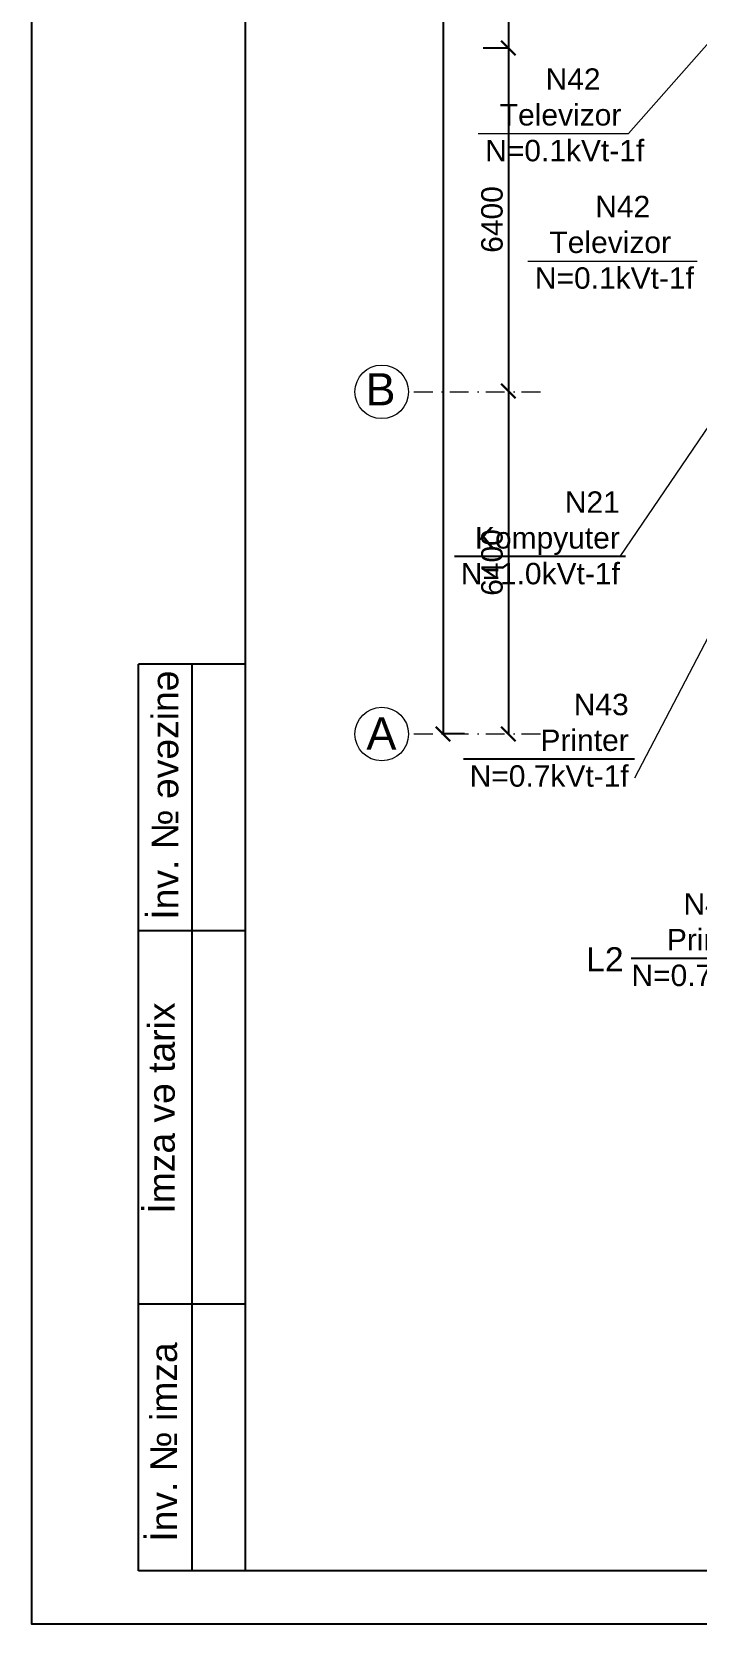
# Model space of a CAD drawing. Header units: millimetres. Extents: x 42452 to 2852333, y -419346 to 834876.
# Drawn here: x 2504668 to 2517074, y 414803 to 444514 of the extents above; entities that cross this region are included whole.
import ezdxf

# ---------------------------------------------------------------- set-up
doc = ezdxf.new("R2010")
doc.units = ezdxf.units.MM
doc.linetypes.add('Штрихпунктирная', pattern=[670.277762, 352.777767, -176.388884, 0, -141.111112])
for name, color, linetype, lineweight in [('c_dv_l x_tti-25_Ном._пера__21_Ном._пера__21', 7, 'Continuous', 30), ('memar', 7, 'Continuous', 25), ('надписи', 5, 'Continuous', 30)]:
    doc.layers.add(name, color=color, linetype=linetype, lineweight=lineweight)
doc.layers.add('V_PARETI', color=250, linetype='Continuous', lineweight=9, true_color=0x393939)
doc.layers.add('VRV MUSA', color=5, linetype='Continuous')
doc.styles.add('Arial', font='arial.ttf', dxfattribs={"height": 200})
doc.styles.get("Standard").update_dxf_attribs({"font": 'arial.ttf'})
doc.styles.add('СГЕНЕРИР_СТИЛЬ_1', font='arial.ttf')
doc.dimstyles.new('razmeri a-g', dxfattribs={"dimtxt": 400, "dimasz": 270, "dimexe": 1.25, "dimexo": 0.625, "dimgap": 100, "dimtad": 1, "dimdec": 0, "dimtxsty": 'Standard', "dimblk": 'ARCHTICK', "dimcen": 2.5, "dimadec": 0, "dimazin": 0, "dimtfac": 1, "dimtdec": 0, "dimtmove": 0, "dimatfit": 3, "dimfxl": 1, "dimarcsym": 0})

# ---------------------------------------------------------------- blocks, each defined once
blk = doc.blocks.new('_ArchTick')
at = {"color": 0, "linetype": 'ByBlock', "const_width": 0.15}
blk.add_lwpolyline([(-0.5, -0.5), (0.5, 0.5)], dxfattribs=at)
blk = doc.blocks.new('*D210')
at = {"layer": 'Defpoints', "color": 0, "lineweight": 30, "transparency": 16777216}
for p in [(2512739, 466013), (2512335, 431413), (2512739, 431413)]:
    blk.add_point(p, dxfattribs=at)
at = {"layer": 'memar', "color": 0, "lineweight": -2, "transparency": 16777216}
for p, q in [((2512738, 466013), (2512333, 466013)), ((2512335, 466013), (2512335, 431413)), ((2512738, 431413), (2512333, 431413))]:
    blk.add_line(p, q, dxfattribs=at)
at = {"layer": 'memar', "color": 0, "lineweight": -2, "transparency": 16777216, "xscale": 270, "yscale": 270, "zscale": 270}
for p, rotation in [((2512335, 466013), 90), ((2512335, 431413), 270)]:
    blk.add_blockref('_ArchTick', p, dxfattribs=dict(at, rotation=rotation))
at = {"layer": 'memar', "color": 0, "lineweight": 15, "transparency": 16777216, "insert": (2512030, 448713), "char_height": 400, "attachment_point": 5, "rotation": 90}
blk.add_mtext('34600', dxfattribs=at)
blk = doc.blocks.new('*D214')
at = {"layer": 'Defpoints', "color": 0, "lineweight": 30, "transparency": 16777216}
for p in [(2513554, 450613), (2513082, 444213), (2513554, 444213)]:
    blk.add_point(p, dxfattribs=at)
at = {"layer": 'memar', "color": 0, "lineweight": -2, "transparency": 16777216}
for p, q in [((2513554, 450613), (2513554, 444213)), ((2513555, 450613), (2513555, 450613)), ((2513082, 444213), (2513555, 444213))]:
    blk.add_line(p, q, dxfattribs=at)
at = {"layer": 'memar', "color": 0, "lineweight": -2, "transparency": 16777216, "xscale": 270, "yscale": 270, "zscale": 270}
for p, rotation in [((2513554, 450613), 90), ((2513554, 444213), 270)]:
    blk.add_blockref('_ArchTick', p, dxfattribs=dict(at, rotation=rotation))
at = {"layer": 'memar', "color": 0, "lineweight": 15, "transparency": 16777216, "insert": (2513250, 447413), "char_height": 400, "attachment_point": 5, "rotation": 90}
blk.add_mtext('6400', dxfattribs=at)
blk = doc.blocks.new('*D215')
at = {"layer": 'Defpoints', "color": 0, "lineweight": 30, "transparency": 16777216}
for p in [(2513082, 444213), (2513554, 437813), (2513554, 437813)]:
    blk.add_point(p, dxfattribs=at)
at = {"layer": 'memar', "color": 0, "lineweight": -2, "transparency": 16777216}
for p, q in [((2513082, 444213), (2513555, 444213)), ((2513554, 444213), (2513554, 437813)), ((2513555, 437813), (2513555, 437813))]:
    blk.add_line(p, q, dxfattribs=at)
at = {"layer": 'memar', "color": 0, "lineweight": -2, "transparency": 16777216, "xscale": 270, "yscale": 270, "zscale": 270}
for p, rotation in [((2513554, 444213), 90), ((2513554, 437813), 270)]:
    blk.add_blockref('_ArchTick', p, dxfattribs=dict(at, rotation=rotation))
at = {"layer": 'memar', "color": 0, "lineweight": 15, "transparency": 16777216, "insert": (2513250, 441013), "char_height": 400, "attachment_point": 5, "rotation": 90}
blk.add_mtext('6400', dxfattribs=at)
blk = doc.blocks.new('*D216')
at = {"layer": 'Defpoints', "color": 0, "lineweight": 30, "transparency": 16777216}
for p in [(2513554, 437813), (2513554, 431412), (2513554, 431412)]:
    blk.add_point(p, dxfattribs=at)
at = {"layer": 'memar', "color": 0, "lineweight": -2, "transparency": 16777216}
for p, q in [((2513554, 437813), (2513554, 431412)), ((2513555, 437813), (2513555, 437813)), ((2513555, 431412), (2513555, 431412))]:
    blk.add_line(p, q, dxfattribs=at)
at = {"layer": 'memar', "color": 0, "lineweight": -2, "transparency": 16777216, "xscale": 270, "yscale": 270, "zscale": 270}
for p, rotation in [((2513554, 437813), 90), ((2513554, 431412), 270)]:
    blk.add_blockref('_ArchTick', p, dxfattribs=dict(at, rotation=rotation))
at = {"layer": 'memar', "color": 0, "lineweight": 15, "transparency": 16777216, "insert": (2513250, 434613), "char_height": 400, "attachment_point": 5, "rotation": 90}
blk.add_mtext('6400', dxfattribs=at)

msp = doc.modelspace()

# ---------------------------------------------------------------- linework, layer by layer
at = {"lineweight": 25}
for p, q in [((2515738.37943, 434722.02642), (2512550.92784, 434722.02642)), ((2515904.27835, 430945.60193), (2512716.82676, 430945.60193)), ((2519033.13845, 427225.13303), (2515845.68686, 427225.13303))]:
    msp.add_line(p, q, dxfattribs=at)
at = {"layer": 'c_dv_l x_tti-25_Ном._пера__21_Ном._пера__21', "linetype": 'Continuous', "lineweight": 25}
for p, q in [((2506659.14055, 415797.93536), (2506659.14055, 432718.51136)), ((2508649.79655, 432718.51136), (2506659.14055, 432718.51136)), ((2507654.46855, 415797.93536), (2507654.46855, 432718.51136)), ((2508649.79655, 427741.87136), (2506659.14055, 427741.87136)), ((2508649.79655, 420774.57536), (2506659.14055, 420774.57536)), ((2508649.79655, 415797.93536), (2506659.14055, 415797.93536))]:
    msp.add_line(p, q, dxfattribs=at)
at = {"layer": 'c_dv_l x_tti-25_Ном._пера__21_Ном._пера__21', "linetype": 'Continuous', "lineweight": 25, "flags": 128}
for points in [[(2504668.48455, 473925.09056), (2588276.03655, 473925.09056), (2588276.03655, 414802.60736), (2504668.48455, 414802.60736)], [(2508649.79655, 472929.76256), (2587280.70855, 472929.76256), (2587280.70855, 415797.93536), (2508649.79655, 415797.93536)]]:
    msp.add_lwpolyline(points, close=True, dxfattribs=at)
at = {"layer": 'memar', "linetype": 'Штрихпунктирная', "lineweight": 15}
for p, q in [((2511790.04812, 437798.41727), (2514316.43627, 437798.41727)), ((2511790.04812, 431412.4425), (2514316.43627, 431412.4425))]:
    msp.add_line(p, q, dxfattribs=at)
at = {"layer": 'memar', "linetype": 'Continuous', "lineweight": 15}
for centre in [(2511192.24905, 437797.16172), (2511192.24905, 431411.18695)]:
    msp.add_circle(centre, 500, dxfattribs=at)
at = {"layer": 'V_PARETI', "color": 7}
for p, q in [((2520317.39736, 447752.60253), (2515791.20799, 442615.17878, -0.31802)), ((2512987.82508, 442615.17878, -0.31802), (2515791.20799, 442615.17878, -0.31802)), ((2513914.15592, 440237.03163, -0.31802), (2517073.12844, 440237.03163, -1379104.66334)), ((2518513.97576, 438974.01048), (2515632.12997, 434722.02642, -1379104.66334)), ((2519741.37641, 437947.28335), (2515904.27835, 430591.07087))]:
    msp.add_line(p, q, dxfattribs=at)

# ---------------------------------------------------------------- texts
at = {"layer": 'c_dv_l x_tti-25_Ном._пера__21_Ном._пера__21', "linetype": 'Continuous', "lineweight": 25, "char_height": 497.664, "attachment_point": 7, "rotation": 90, "style": 'СГЕНЕРИР_СТИЛЬ_1'}
for s, insert in [('{İnv. № əvəzinə}', (2507406.3382, 427947.06108)), ('{İmza və tarix}', (2507340.11338, 422463.06532)), ('{İnv. № imza}', (2507383.19088, 416341.33647))]:
    msp.add_mtext(s, dxfattribs=dict(at, insert=insert))
at = {"layer": 'memar', "lineweight": 15, "style": 'СГЕНЕРИР_СТИЛЬ_1'}
for s, p in [('B', (2510890.67516, 437545.00049)), ('A', (2510907.45551, 431122.17971))]:
    msp.add_text(s, height=600, dxfattribs=at).set_placement(p)
at = {"layer": 'VRV MUSA', "color": 0, "lineweight": 25, "ltscale": 150, "char_height": 400, "attachment_point": 9, "style": 'Arial'}
for s, insert, width in [('\\pxqc;{\\fArial|b0|i0|c238|p34;  N}42\\PTelevizor  {\\fArial|b0|i0|c238|p34;N=}0{\\fArial|b0|i0|c238|p34;.}1{\\fArial|b0|i0|c238|p34;kVt-1f}', (2516146.7976, 442093.11785, -1379104.66334), 3084.5128883), ('\\pxqc;{\\fArial|b0|i0|c238|p34;  N}42\\PTelevizor  {\\fArial|b0|i0|c238|p34;N=}0{\\fArial|b0|i0|c238|p34;.}1{\\fArial|b0|i0|c238|p34;kVt-1f}', (2517073.12844, 439714.9707, -1379104.66334), 3084.5128883), ('{\\fArial|b0|i0|c238|p34;      N21\\P\\C7;Kompyuter\\C0;\\PN=1.0kVt-1f}', (2515632.12997, 434199.96407, -1379104.66334), 10800.4799228), ('{\\fArial|b0|i0|c238|p34;      N43\\PPrinter\\PN=0.7kVt-1f}', (2515798.02889, 430423.53959, -1379104.66334), 10800.4799228), ('\\pxqc;{\\fArial|b0|i0|c238|p34;N}43{\\fArial|b0|i0|c238|p34;\\P}Printer{\\fArial|b0|i0|c238|p34;\\PN=}0{\\fArial|b0|i0|c238|p34;.}7{\\fArial|b0|i0|c238|p34;kVt-1f}', (2518926.88898, 426703.07068, -1379104.66334), 3190.1140578)]:
    msp.add_mtext(s, dxfattribs=dict(at, insert=insert, width=width))
at = {"layer": 'надписи', "color": 104, "insert": (2515703.03547, 427433.63397), "char_height": 450, "width": 940.6293037, "attachment_point": 3}
msp.add_mtext('L2', dxfattribs=at)

# ---------------------------------------------------------------- dimensions: what is measured, and where the dimension line sits
at = {"layer": 'memar', "lineweight": 15}
for base, p1, p2, picture, middle in [((2512334.60062, 431412.95079), (2512738.82879, 466012.93125), (2512738.82879, 431412.95079), '*D210', (2512030.235, 448712.94102)), ((2513554.20283, 444212.92556), (2513554.20283, 450612.92556), (2513081.57515, 444212.92556), '*D214', (2513249.97364, 447412.92556)), ((2513554.20283, 437812.92556), (2513081.57515, 444212.92556), (2513554.20283, 437812.92556), '*D215', (2513249.97364, 441012.92556)), ((2513554.20283, 431412.4425), (2513554.20283, 437812.92556), (2513554.20283, 431412.4425), '*D216', (2513249.97364, 434612.68403))]:
    dim = msp.add_linear_dim(base=base, p1=p1, p2=p2, angle=90, dimstyle='razmeri a-g', dxfattribs=at)
    dim.commit()
    dim.dimension.update_dxf_attribs({"geometry": picture, "text_midpoint": middle})

doc.saveas('drawing.dxf')
